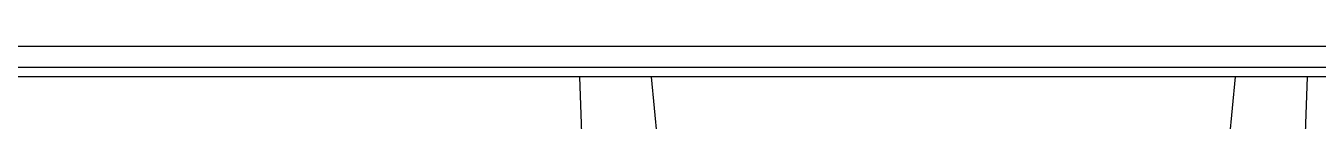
# Model space of a CAD drawing. Header units: millimetres. Extents: x -1686 to 4120, y -1850 to 2563.
# Drawn here: x 2286.1 to 2396.1, y -131.2 to -124.8 of the extents above; entities that cross this region are included whole.
import ezdxf

# ---------------------------------------------------------------- set-up
doc = ezdxf.new("R2010")
doc.units = ezdxf.units.MM
doc.header["$LTSCALE"] = 65.395
doc.layers.add('GEOM', color=7, linetype='CONTINUOUS')

msp = doc.modelspace()

# ---------------------------------------------------------------- linework, layer by layer
at = {"layer": 'GEOM', "linetype": 'Continuous'}
for p, q in [((2409.18, -124.77), (1650.78, -124.77)), ((2410.98, -127.37), (1650.78, -127.37)), ((2408.83, -126.57), (1651.13, -126.57)), ((2335.4, -189.32), (2333.24, -127.37)), ((2345.33, -189.32), (2339.34, -127.37)), ((2383.03, -189.32), (2389.02, -127.37)), ((2395.12, -127.37), (2392.96, -189.32))]:
    msp.add_line(p, q, dxfattribs=at)

doc.saveas('drawing.dxf')
